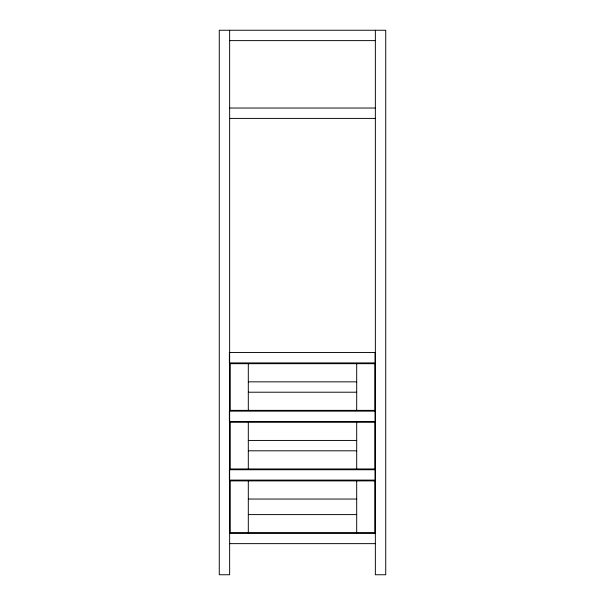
<?xml version="1.0" encoding="UTF-8"?>
<svg xmlns="http://www.w3.org/2000/svg" width="605" height="605" viewBox="0 0 605 605"><rect width="100%" height="100%" fill="white"/><g stroke="black" fill="none" stroke-linecap="round" stroke-linejoin="round"><path stroke-width="0.91" d="M229.643 40.618L375.357 40.618M229.378 108.038L375.622 108.038M229.643 118.406L375.357 118.406M375.622 352.541L229.378 352.541L229.378 362.917L375.1 362.917L375.1 352.541M248.307 381.838L356.693 381.838M248.307 392.214L356.693 392.214M248.307 440.44L356.693 440.44M248.307 450.808L356.693 450.808M248.307 499.042L356.693 499.042M248.307 514.598L356.693 514.598M229.643 533.262L375.357 533.262M229.643 543.638L375.357 543.638M375.357 30.25L375.357 574.75L385.733 574.75L385.733 30.25L219.267 30.25L219.267 574.75L229.643 574.75L229.643 30.25M356.693 363.688L356.693 410.364M356.693 422.29L356.693 468.958M356.693 480.892L356.693 532.748M248.307 363.688L248.307 410.364M248.307 422.29L248.307 468.958M248.307 480.892L248.307 532.748M374.843 363.688L230.157 363.688L230.157 410.364L374.843 410.364L374.843 363.688M375.1 411.143L229.378 411.143L229.378 421.511L375.1 421.511L375.1 411.143M374.843 422.29L230.157 422.29L230.157 468.958L374.843 468.958L374.843 422.29M375.1 469.737L229.378 469.737L229.378 480.113L375.1 480.113L375.1 469.737M374.843 480.892L230.157 480.892L230.157 532.748L374.843 532.748L374.843 480.892"/></g></svg>
